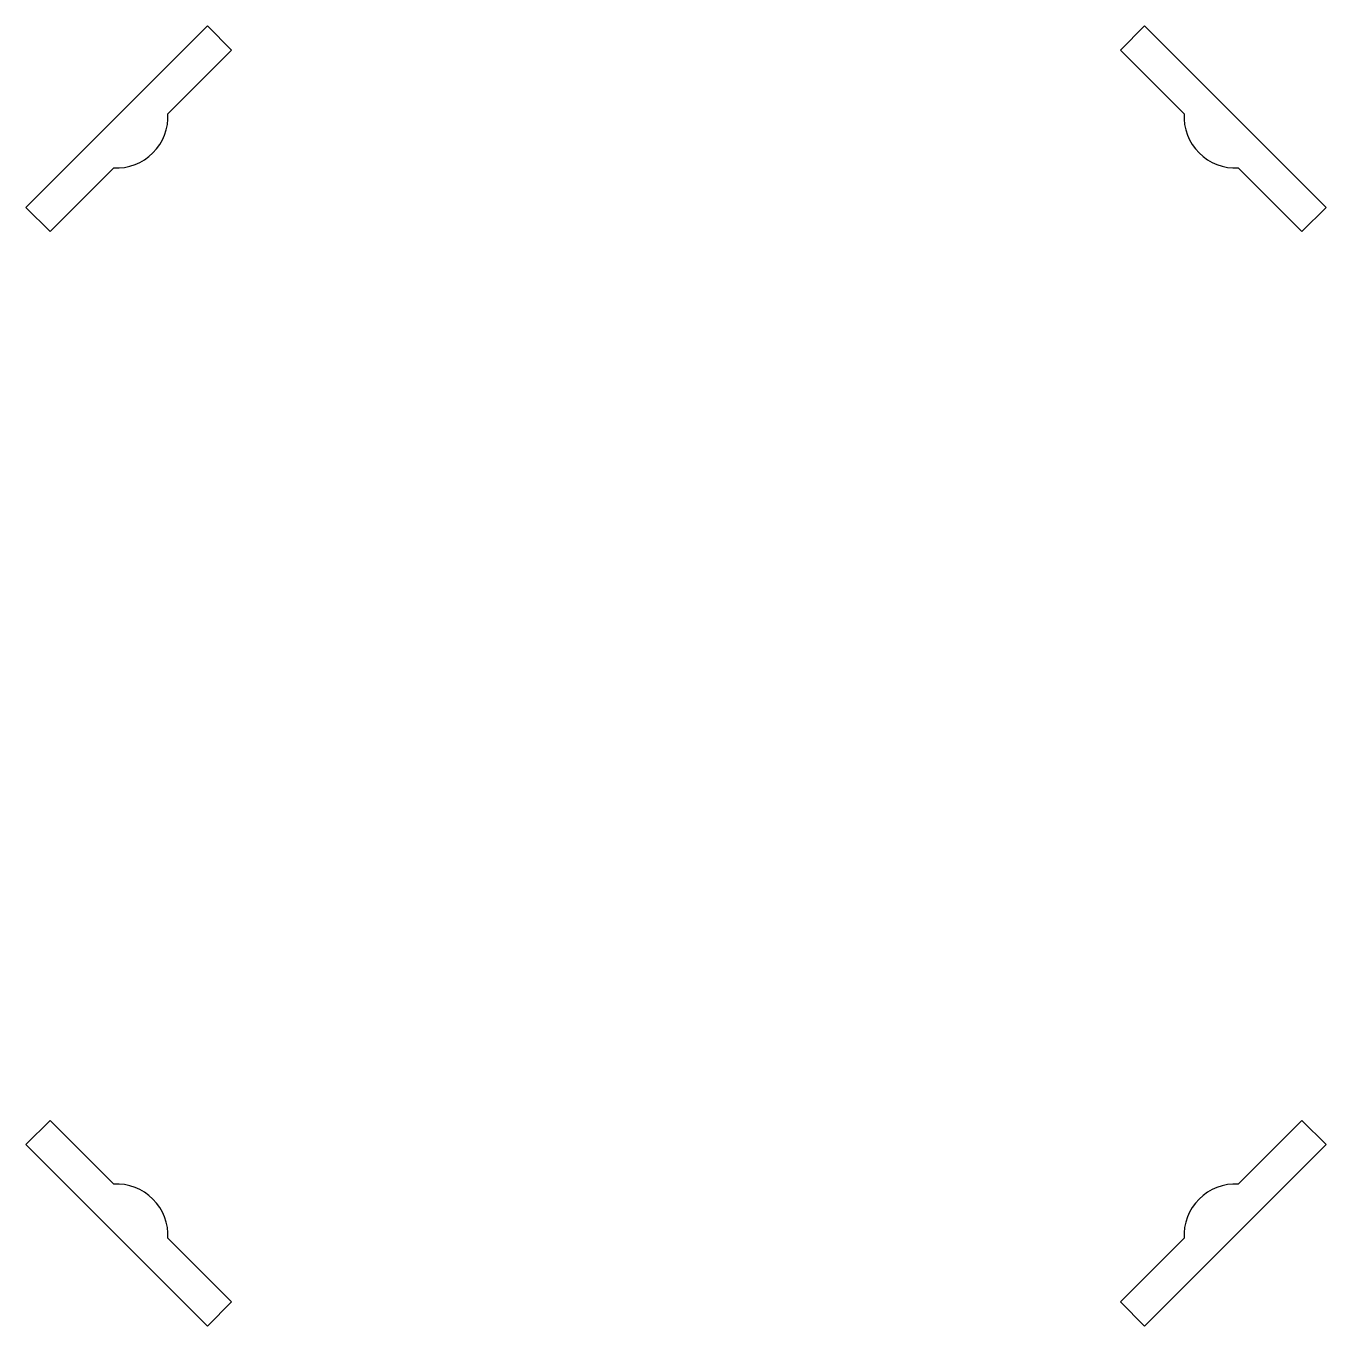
# Model space of a CAD drawing. Header units: millimetres. Extents: x -38 to 38, y -38 to 38.
import ezdxf

# ---------------------------------------------------------------- set-up
doc = ezdxf.new("R2010")
doc.units = ezdxf.units.MM
doc.layers.get('0').update_dxf_attribs({"linetype": 'CONTINUOUS'})

msp = doc.modelspace()

# ---------------------------------------------------------------- linework, layer by layer
for points in [[(-38.007, 27.4), (-36.593, 25.986), (-32.871, 29.708, 0.447214), (-29.708, 32.871), (-25.986, 36.593), (-27.4, 38.007)], [(29.708, 32.871, 0.447214), (32.871, 29.708), (36.593, 25.986), (38.007, 27.4), (27.4, 38.007), (25.986, 36.593)], [(-29.708, -32.871, 0.447214), (-32.871, -29.708), (-36.593, -25.986), (-38.007, -27.4), (-27.4, -38.007), (-25.986, -36.593)], [(32.871, -29.708, 0.447214), (29.708, -32.871), (25.986, -36.593), (27.4, -38.007), (38.007, -27.4), (36.593, -25.986)]]:
    msp.add_lwpolyline(points, format="xyb", close=True)

doc.saveas('drawing.dxf')
